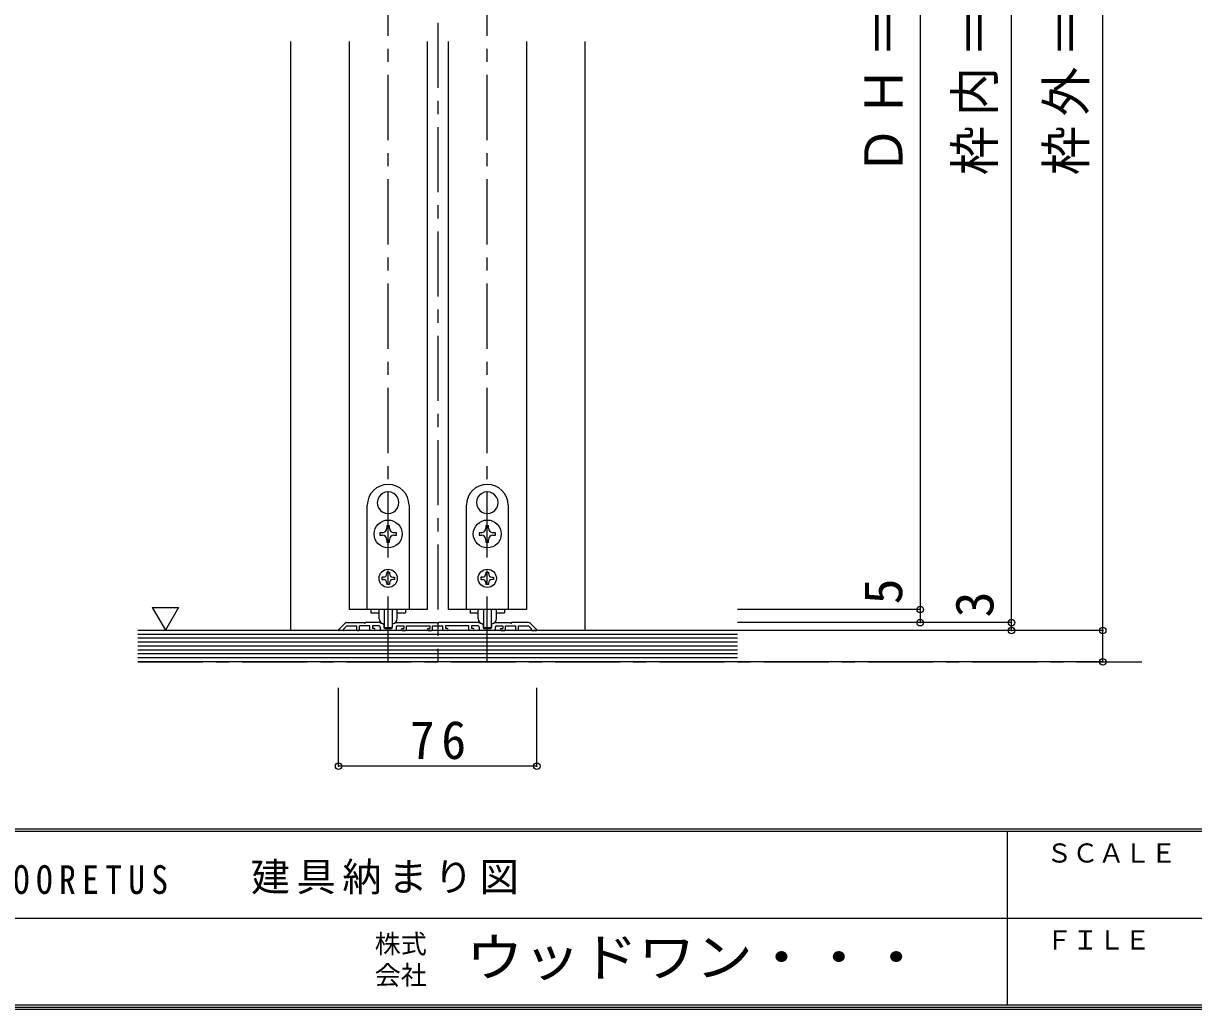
# Model space of a CAD drawing. Units: millimetres, scale not verified. Extents: x -973 to 977, y -718 to 696.
# Drawn here: x 97.8 to 546.5, y -700.8 to -322.8 of the extents above; entities that cross this region are included whole.
import ezdxf
from ezdxf.enums import TextEntityAlignment as Align

# ---------------------------------------------------------------- set-up
doc = ezdxf.new("R2010")
doc.units = ezdxf.units.MM
doc.header["$LTSCALE"] = 5
doc.header["$PDMODE"] = 32
doc.header["$PDSIZE"] = 2.5
doc.linetypes.add('CHAIN1', pattern=[8, 5, -1, 1, -1])
for name, color, linetype in [('0-1_通り芯', 4, 'CHAIN1'), ('0-3_仕上げ', 7, 'Continuous'), ('0-4_枠', 3, 'Continuous'), ('0-6_扉', 6, 'Continuous'), ('0-7_金物', 7, 'Continuous'), ('0-A_文字', 7, 'Continuous'), ('0-B_寸法', 7, 'Continuous'), ('F-0_補助線', 7, 'Continuous'), ('F-1_枠', 6, 'Continuous'), ('F-A_文字', 7, 'Continuous')]:
    doc.layers.add(name, color=color, linetype=linetype)
doc.styles.add('ＭＳ ゴシック', font='')
doc.styles.get('ＭＳ ゴシック').set_extended_font_data('MS Gothic')

msp = doc.modelspace()

# ---------------------------------------------------------------- linework, layer by layer
at = {"layer": '0-1_通り芯'}
for p, q in [((237.653, -567.5), (237.653, -2.5)), ((275.653, -567.5), (275.653, -2.5)), ((141.653, -567.5), (530.653, -567.5))]:
    msp.add_line(p, q, dxfattribs=at)
at = {"layer": '0-3_仕上げ', "color": 2}
for p, q in [((371.653, -555.5), (141.653, -555.5)), ((371.653, -567.5), (141.653, -567.5))]:
    msp.add_line(p, q, dxfattribs=at)
at = {"layer": '0-3_仕上げ'}
for p, q in [((371.653, -557), (141.653, -557)), ((371.653, -558.5), (141.653, -558.5)), ((371.653, -560), (141.653, -560)), ((371.653, -561.5), (141.653, -561.5)), ((371.653, -563), (141.653, -563)), ((371.653, -564.5), (141.653, -564.5)), ((371.653, -566), (141.653, -566))]:
    msp.add_line(p, q, dxfattribs=at)
at = {"layer": '0-4_枠', "color": 4}
for p, q in [((200.153, -329.75), (200.153, -555.5)), ((313.153, -555.5), (313.153, -329.75))]:
    msp.add_line(p, q, dxfattribs=at)
at = {"layer": '0-6_扉'}
for p, q in [((222.653, -329.75), (222.653, -547.5)), ((252.653, -329.75), (252.653, -547.5)), ((260.653, -329.75), (260.653, -547.5)), ((290.653, -329.75), (290.653, -547.5)), ((252.653, -547.5), (222.653, -547.5)), ((290.653, -547.5), (260.653, -547.5))]:
    msp.add_line(p, q, dxfattribs=at)
at = {"layer": '0-7_金物', "color": 4, "linetype": 'CHAIN1'}
msp.add_line((256.653, -2.5), (256.653, -567.5), dxfattribs=at)
at = {"layer": '0-7_金物'}
for p, q in [((237.554, -502.351), (237.653, -502.45)), ((237.752, -502.351), (237.653, -502.45)), ((275.554, -502.351), (275.653, -502.45)), ((275.752, -502.351), (275.653, -502.45)), ((229.653, -547.5), (229.653, -507.5)), ((234.011, -508.489), (234.146, -508.525)), ((234.109, -508.66), (234.146, -508.525)), ((241.295, -508.489), (241.16, -508.525)), ((241.197, -508.66), (241.16, -508.525)), ((245.653, -507.5), (245.653, -547.5)), ((267.653, -547.5), (267.653, -507.5)), ((272.011, -508.489), (272.146, -508.525)), ((272.109, -508.66), (272.146, -508.525)), ((279.295, -508.489), (279.16, -508.525)), ((279.197, -508.66), (279.16, -508.525)), ((283.653, -507.5), (283.653, -547.5)), ((237.153, -515.35), (237.153, -516.3)), ((238.153, -515.35), (237.153, -515.35)), ((238.153, -516.3), (238.153, -515.35)), ((275.153, -515.35), (275.153, -516.3)), ((276.153, -515.35), (275.153, -515.35)), ((276.153, -516.3), (276.153, -515.35)), ((235.453, -518), (234.503, -518)), ((234.503, -518), (234.503, -519)), ((234.503, -519), (235.453, -519)), ((240.803, -518), (239.853, -518)), ((239.853, -519), (240.803, -519)), ((240.803, -519), (240.803, -518)), ((273.453, -518), (272.503, -518)), ((272.503, -518), (272.503, -519)), ((272.503, -519), (273.453, -519)), ((278.803, -518), (277.853, -518)), ((277.853, -519), (278.803, -519)), ((278.803, -519), (278.803, -518)), ((238.153, -521.65), (238.153, -520.7)), ((276.153, -521.65), (276.153, -520.7)), ((237.153, -533.1), (238.153, -533.1)), ((237.153, -533.1), (237.153, -533.7)), ((238.153, -533.1), (238.153, -533.7)), ((275.153, -533.1), (276.153, -533.1)), ((275.153, -533.1), (275.153, -533.7)), ((276.153, -533.1), (276.153, -533.7)), ((235.853, -535), (235.253, -535)), ((235.253, -535), (235.253, -536)), ((235.253, -536), (235.853, -536)), ((237.153, -537.3), (237.153, -537.9)), ((238.153, -537.9), (237.153, -537.9)), ((238.153, -537.3), (238.153, -537.9)), ((239.453, -535), (240.053, -535)), ((273.853, -535), (273.253, -535)), ((273.253, -535), (273.253, -536)), ((273.253, -536), (273.853, -536)), ((275.153, -537.3), (275.153, -537.9)), ((276.153, -537.9), (275.153, -537.9)), ((276.153, -537.3), (276.153, -537.9)), ((277.453, -535), (278.053, -535)), ((245.653, -547.5), (229.653, -547.5)), ((231.053, -547.5), (231.053, -548.7)), ((231.053, -548.7), (234.185, -548.7)), ((234.153, -550.921), (234.153, -547.5)), ((236.153, -547.5), (236.153, -554.121)), ((239.153, -547.5), (239.153, -554.112)), ((241.121, -548.7), (244.253, -548.7)), ((241.153, -550.921), (241.153, -547.5)), ((244.253, -547.5), (244.253, -548.7)), ((283.653, -547.5), (267.653, -547.5)), ((269.053, -547.5), (269.053, -548.7)), ((269.053, -548.7), (272.185, -548.7)), ((272.153, -550.921), (272.153, -547.5)), ((274.153, -547.5), (274.153, -554.121)), ((277.153, -547.5), (277.153, -554.112)), ((279.121, -548.7), (282.253, -548.7)), ((279.153, -550.921), (279.153, -547.5)), ((282.253, -547.5), (282.253, -548.7)), ((238.853, -554.421), (236.453, -554.421)), ((276.853, -554.421), (274.453, -554.421))]:
    msp.add_line(p, q, dxfattribs=at)
at = {"layer": '0-7_金物', "color": 3}
for p, q in [((221.077, -552.793), (218.712, -555.159)), ((220.453, -555.5), (218.853, -555.5)), ((221.784, -552.5), (228.353, -552.5)), ((225.653, -555.2), (225.653, -553.7)), ((225.953, -555.5), (226.353, -555.5)), ((226.653, -555.2), (226.653, -553.7)), ((230.653, -553.7), (226.653, -553.7)), ((228.353, -552.5), (228.653, -552.8)), ((228.653, -552.8), (228.953, -552.5)), ((234.424, -552.5), (228.953, -552.5)), ((230.653, -555.2), (230.653, -553.7)), ((232.253, -555.5), (230.953, -555.5)), ((231.653, -553.7), (231.653, -554.7)), ((234.053, -553.7), (231.653, -553.7)), ((232.253, -554.7), (231.653, -554.7)), ((234.553, -554.2), (234.553, -555.2)), ((234.578, -552.524), (235.707, -552.888)), ((240.453, -555.5), (234.853, -555.5)), ((236.053, -553.364), (236.053, -554.4)), ((236.353, -554.7), (238.953, -554.7)), ((239.253, -553.364), (239.253, -554.4)), ((240.728, -552.524), (239.6, -552.888)), ((240.753, -554.2), (240.753, -555.2)), ((240.882, -552.5), (256.353, -552.5)), ((243.053, -554.7), (243.653, -554.7)), ((243.053, -555.5), (244.353, -555.5)), ((253.053, -554.7), (253.653, -554.7)), ((253.053, -555.5), (254.353, -555.5)), ((258.653, -555.2), (258.653, -553.7)), ((260.253, -555.5), (258.953, -555.5)), ((259.653, -553.7), (259.653, -554.7)), ((268.653, -553.7), (259.653, -553.7)), ((260.253, -554.7), (259.653, -554.7)), ((268.653, -555.2), (268.653, -553.7)), ((270.253, -555.5), (268.953, -555.5)), ((269.653, -553.7), (269.653, -554.7)), ((272.053, -553.7), (269.653, -553.7)), ((270.253, -554.7), (269.653, -554.7)), ((272.553, -554.2), (272.553, -555.2)), ((272.578, -552.524), (273.707, -552.888)), ((278.453, -555.5), (272.853, -555.5)), ((274.053, -553.364), (274.053, -554.4)), ((274.353, -554.7), (276.953, -554.7)), ((277.253, -553.364), (277.253, -554.4)), ((278.728, -552.524), (277.6, -552.888)), ((278.753, -554.2), (278.753, -555.2)), ((278.882, -552.5), (284.353, -552.5)), ((281.053, -554.7), (281.653, -554.7)), ((281.053, -555.5), (282.353, -555.5)), ((286.653, -555.2), (286.653, -553.7)), ((287.353, -555.5), (286.953, -555.5)), ((292.653, -554.914), (291.439, -553.7)), ((292.229, -552.793), (294.594, -555.159)), ((292.653, -555.3), (292.653, -554.914)), ((292.853, -555.5), (294.453, -555.5))]:
    msp.add_line(p, q, dxfattribs=at)
at = {"layer": '0-7_金物'}
for points in [[(237.153, -520.7), (237.153, -521.65), (238.153, -521.65)], [(275.153, -520.7), (275.153, -521.65), (276.153, -521.65)], [(240.053, -535), (240.053, -536), (239.453, -536)], [(278.053, -535), (278.053, -536), (277.453, -536)]]:
    msp.add_lwpolyline(points, dxfattribs=at)
at = {"layer": '0-7_金物', "color": 3}
for points in [[(220.653, -555.3), (220.653, -554.914), (221.867, -553.7), (225.653, -553.7)], [(241.253, -553.7), (243.653, -553.7), (243.653, -554.7)], [(244.653, -555.2), (244.653, -553.7), (253.653, -553.7), (253.653, -554.7)], [(254.653, -555.2), (254.653, -553.7), (258.653, -553.7)], [(272.424, -552.5), (256.953, -552.5), (256.653, -552.8), (256.353, -552.5)], [(279.253, -553.7), (281.653, -553.7), (281.653, -554.7)], [(282.653, -555.2), (282.653, -553.7), (286.653, -553.7)], [(291.522, -552.5), (284.953, -552.5), (284.653, -552.8), (284.353, -552.5)], [(287.653, -555.2), (287.653, -553.7), (291.439, -553.7)]]:
    msp.add_lwpolyline(points, dxfattribs=at)
at = {"layer": '0-7_金物'}
for centre, radius in [((237.653, -518.5), 5.35), ((275.653, -518.5), 5.35), ((237.653, -535.5), 3.5), ((275.653, -535.5), 3.5)]:
    msp.add_circle(centre, radius, dxfattribs=at)
for centre, radius, start, end in [((237.653, -507.5), 8, 0, 180), ((237.653, -506.5), 4.15, 91.3645, 208.6355), ((237.653, -506.5), 4.15, 331.3645, 88.6355), ((275.653, -507.5), 8, 0, 180), ((275.653, -506.5), 4.15, 91.3645, 208.6355), ((275.653, -506.5), 4.15, 331.3645, 88.6355), ((237.653, -506.5), 4.15, 211.3645, 328.6355), ((275.653, -506.5), 4.15, 211.3645, 328.6355), ((235.453, -516.3), 1.7, 270, 0), ((235.453, -520.7), 1.7, 0, 90), ((239.853, -516.3), 1.7, 180, 270), ((239.853, -520.7), 1.7, 90, 180), ((273.453, -516.3), 1.7, 270, 0), ((273.453, -520.7), 1.7, 0, 90), ((277.853, -516.3), 1.7, 180, 270), ((277.853, -520.7), 1.7, 90, 180), ((235.853, -533.7), 1.3, 270, 0), ((239.453, -533.7), 1.3, 180, 270), ((273.853, -533.7), 1.3, 270, 0), ((277.453, -533.7), 1.3, 180, 270), ((235.853, -537.3), 1.3, 0, 90), ((239.453, -537.3), 1.3, 90, 180), ((273.853, -537.3), 1.3, 0, 90), ((277.453, -537.3), 1.3, 90, 180), ((236.153, -550.921), 2, 180, 264.78409), ((239.153, -550.921), 2, 275.21591, 0), ((274.153, -550.921), 2, 180, 264.78409), ((277.153, -550.921), 2, 275.21591, 0), ((235.953, -553.112), 0.2, 0, 84.78409), ((236.453, -554.121), 0.3, 180, 270), ((238.853, -554.121), 0.3, 270, 0), ((239.353, -553.112), 0.2, 95.21591, 180), ((273.953, -553.112), 0.2, 0, 84.78409), ((274.453, -554.121), 0.3, 180, 270), ((276.853, -554.121), 0.3, 270, 0), ((277.353, -553.112), 0.2, 95.21591, 180)]:
    msp.add_arc(centre, radius, start, end, dxfattribs=at)
at = {"layer": '0-7_金物', "color": 3}
for centre, radius, start, end in [((218.853, -555.3), 0.2, 135, 270), ((220.453, -555.3), 0.2, 270, 0), ((221.784, -553.5), 1, 90, 135), ((225.953, -555.2), 0.3, 180, 270), ((226.353, -555.2), 0.3, 270, 0), ((230.953, -555.2), 0.3, 180, 270), ((232.253, -555.1), 0.4, 0, 90), ((232.253, -555.1), 0.4, 270, 0), ((234.053, -554.2), 0.5, 0, 90), ((234.424, -553), 0.5, 72.1213, 90), ((234.853, -555.2), 0.3, 180, 270), ((235.553, -553.364), 0.5, 0, 72.1213), ((236.353, -554.4), 0.3, 180, 270), ((238.953, -554.4), 0.3, 270, 0), ((239.753, -553.364), 0.5, 107.8787, 180), ((240.453, -555.2), 0.3, 270, 0), ((240.882, -553), 0.5, 90, 107.8787), ((241.253, -554.2), 0.5, 90, 180), ((243.053, -555.1), 0.4, 90, 180), ((243.053, -555.1), 0.4, 180, 270), ((244.353, -555.2), 0.3, 270, 0), ((253.053, -555.1), 0.4, 90, 180), ((253.053, -555.1), 0.4, 180, 270), ((254.353, -555.2), 0.3, 270, 0), ((258.953, -555.2), 0.3, 180, 270), ((260.253, -555.1), 0.4, 0, 90), ((260.253, -555.1), 0.4, 270, 0), ((268.953, -555.2), 0.3, 180, 270), ((270.253, -555.1), 0.4, 0, 90), ((270.253, -555.1), 0.4, 270, 0), ((272.053, -554.2), 0.5, 0, 90), ((272.424, -553), 0.5, 72.1213, 90), ((272.853, -555.2), 0.3, 180, 270), ((273.553, -553.364), 0.5, 0, 72.1213), ((274.353, -554.4), 0.3, 180, 270), ((276.953, -554.4), 0.3, 270, 0), ((277.753, -553.364), 0.5, 107.8787, 180), ((278.453, -555.2), 0.3, 270, 0), ((278.882, -553), 0.5, 90, 107.8787), ((279.253, -554.2), 0.5, 90, 180), ((281.053, -555.1), 0.4, 90, 180), ((281.053, -555.1), 0.4, 180, 270), ((282.353, -555.2), 0.3, 270, 0), ((286.953, -555.2), 0.3, 180, 270), ((287.353, -555.2), 0.3, 270, 0), ((291.522, -553.5), 1, 45, 90), ((292.853, -555.3), 0.2, 180, 270), ((294.453, -555.3), 0.2, 270, 45)]:
    msp.add_arc(centre, radius, start, end, dxfattribs=at)
at = {"layer": '0-A_文字'}
msp.add_line((147.218, -546.686), (152.218, -555.347), dxfattribs=at)
msp.add_lwpolyline([(147.218, -546.686), (157.218, -546.686), (152.218, -555.347)], dxfattribs=at)
at = {"layer": '0-B_寸法', "color": 4}
for p, q in [((511.653, -555.5), (511.653, -48)), ((476.653, -552.5), (476.653, -78)), ((441.653, -92), (441.653, -547.5)), ((441.653, -547.5), (371.653, -547.5)), ((441.653, -547.5), (441.653, -552.5)), ((476.653, -552.5), (371.653, -552.5)), ((511.653, -555.5), (371.653, -555.5)), ((476.653, -555.5), (476.653, -552.5)), ((511.653, -567.5), (511.653, -555.5)), ((511.653, -567.5), (371.653, -567.5)), ((218.653, -607.5), (218.653, -577.5)), ((294.653, -607.5), (294.653, -577.5)), ((294.653, -607.5), (218.653, -607.5))]:
    msp.add_line(p, q, dxfattribs=at)
at = {"layer": '0-B_寸法'}
for p in [(441.653, -547.5), (441.653, -552.5), (476.653, -552.5), (476.653, -555.5), (511.653, -555.5), (511.653, -567.5), (218.653, -607.5), (294.653, -607.5)]:
    msp.add_point(p, dxfattribs=at)
at = {"layer": 'F-1_枠'}
for p, q in [((976.653, -631.667), (-973.347, -631.667)), ((976.653, -632.5), (-973.347, -632.5)), ((474.986, -632.5), (474.986, -699.167)), ((1.653, -665.833), (974.986, -665.834)), ((976.653, -699.167), (-973.347, -699.167)), ((976.653, -700), (-973.347, -700)), ((976.653, -700.833), (-973.347, -700.833))]:
    msp.add_line(p, q, dxfattribs=at)

# ---------------------------------------------------------------- texts
at = {"layer": '0-B_寸法', "style": 'ＭＳ ゴシック'}
for s, p in [('5', (439.153, -545.5)), ('3', (474.153, -550.5))]:
    msp.add_text(s, height=14.66, rotation=90, dxfattribs=at).set_placement(p, align=Align.BOTTOM_LEFT)
at = {"layer": '0-B_寸法', "char_height": 14.66, "attachment_point": 7, "rotation": 90, "style": 'ＭＳ ゴシック'}
for s, insert in [('\\T1.19;\\W0.95;ＤＨ＝2,348', (438.691, -381)), ('\\T1.19;\\W0.95;枠内＝2,367', (473.691, -381)), ('\\T1.19;\\W0.95;枠外＝2,400', (508.691, -381))]:
    msp.add_mtext(s, dxfattribs=dict(at, insert=insert))
at = {"layer": '0-B_寸法', "insert": (246.028, -605), "char_height": 14.66, "attachment_point": 7, "style": 'ＭＳ ゴシック'}
msp.add_mtext('\\T1.27;\\W0.95;76', dxfattribs=at)
at = {"layer": 'F-0_補助線', "char_height": 11, "attachment_point": 7, "style": 'ＭＳ ゴシック'}
for s, insert in [('\\T1.39;\\W0.85;DOORETUS', (84.986, -656.667)), ('\\T1.17;建具納まり図', (184.986, -656.667))]:
    msp.add_mtext(s, dxfattribs=dict(at, insert=insert))
at = {"layer": 'F-A_文字', "style": 'ＭＳ ゴシック'}
for s, p in [('ＳＣＡＬＥ', (489.986, -646.667)), ('株式', (232.486, -681.5)), ('ＦＩＬＥ', (489.986, -680)), ('会社', (232.486, -693.5))]:
    msp.add_text(s, height=7.331, dxfattribs=at).set_placement(p, align=Align.BOTTOM_LEFT)
at = {"layer": 'F-A_文字', "style": 'ＭＳ ゴシック', "width": 1.1}
msp.add_text('ウッドワン・・・', height=14.66, dxfattribs=at).set_placement((267.486, -692.5), align=Align.BOTTOM_LEFT)

doc.saveas('drawing.dxf')
